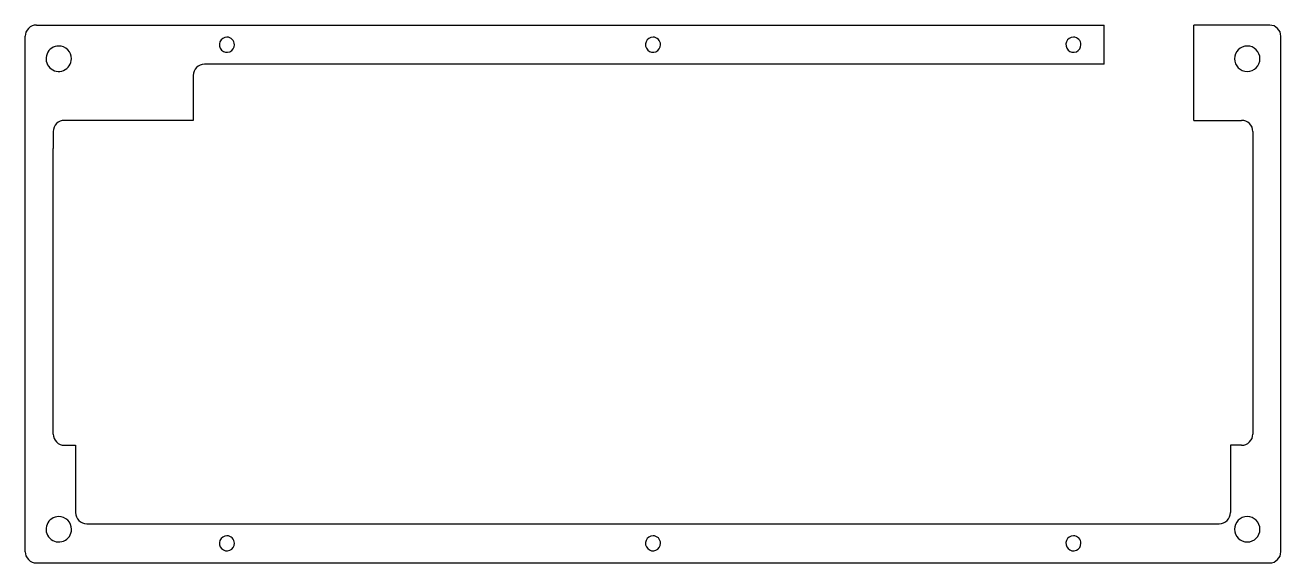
# Model space of a CAD drawing. Extents: x 0 to 267, y -113 to 1.
import ezdxf

# ---------------------------------------------------------------- set-up
doc = ezdxf.new("R2010")
doc.units = 0
doc.layers.get('0').update_dxf_attribs({"linetype": 'CONTINUOUS'})

msp = doc.modelspace()

# ---------------------------------------------------------------- linework, layer by layer
at = {"color": 7}
for points in [[(2.40538, 1.074908), (229.21976, 1.074908)], [(229.21976, -7.261372), (229.21976, 1.074908)], [(264.34288, 1.074908), (248.26976, 1.074908)], [(248.26976, -19.166352), (248.26976, 1.074908)], [(0.0254, -110.845112), (0.02286, -1.307612)], [(266.7254, -110.845112), (266.7254, -1.307612)], [(229.21976, -7.261372), (38.12286, -7.261372)], [(35.74288, -9.641352), (35.74288, -19.166352)], [(35.74288, -19.166352), (8.35914, -19.166352)], [(248.26976, -19.166352), (258.39166, -19.166352)], [(5.97916, -21.548872), (5.97916, -25.120112)], [(260.77164, -21.548872), (260.77164, -25.120112)], [(5.97916, -85.841352), (5.97916, -25.120112)], [(260.77164, -25.120112), (260.77164, -85.841352)], [(8.35914, -88.223872), (10.74166, -88.223872)], [(10.74166, -88.223872), (10.74166, -102.511372)], [(256.00914, -88.223872), (256.00914, -102.511372)], [(258.39166, -88.223872), (256.00914, -88.223872)], [(13.12164, -104.891352), (253.62916, -104.891352)], [(2.40538, -113.227632), (264.34288, -113.227632)]]:
    msp.add_lwpolyline(points, dxfattribs=at)
for points in [[(42.887646, -1.494478)], [(133.375654, -1.494478)], [(222.67291, -1.494478)], [(7.168769, -3.371058)], [(259.58292, -3.371845)], [(7.170217, -103.384396)], [(259.58292, -103.384396)], [(42.887646, -107.460509)], [(133.375654, -107.460509)], [(222.67291, -107.460509)]]:
    msp.add_lwpolyline(points, close=True, dxfattribs=at)
for points in [[(0.722453, 0.375287), (0.275882, -0.071284), (0.025001, -0.676965), (0.025001, -1.308511)], [(2.406251, 1.072739), (1.774704, 1.072739), (1.169024, 0.821858), (0.722453, 0.375287)], [(266.7254, -1.308522), (266.7254, 0.006111), (265.660052, 1.072028), (264.34542, 1.072729)], [(41.409439, -2.482184), (41.16179, -3.080062), (41.298679, -3.768251), (41.756276, -4.225847)], [(42.887646, -1.494478), (42.240507, -1.494478), (41.657089, -1.884305), (41.409439, -2.482184)], [(44.019016, -1.963107), (43.718958, -1.663048), (43.311992, -1.494478), (42.887646, -1.494478)], [(44.487645, -3.094477), (44.487645, -2.670131), (44.319074, -2.263165), (44.019016, -1.963107)], [(131.897447, -2.482184), (131.649798, -3.080062), (131.786687, -3.768251), (132.244284, -4.225847)], [(133.375654, -1.494478), (132.728515, -1.494478), (132.145097, -1.884305), (131.897447, -2.482184)], [(134.507024, -1.963107), (134.206966, -1.663048), (133.8, -1.494478), (133.375654, -1.494478)], [(134.975653, -3.094477), (134.975653, -2.670131), (134.807082, -2.263165), (134.507024, -1.963107)], [(221.194703, -2.482184), (220.947054, -3.080062), (221.083943, -3.768251), (221.54154, -4.225847)], [(222.67291, -1.494478), (222.025771, -1.494478), (221.442353, -1.884305), (221.194703, -2.482184)], [(223.80428, -1.963107), (223.504222, -1.663048), (223.097256, -1.494478), (222.67291, -1.494478)], [(224.272909, -3.094477), (224.272909, -2.670131), (224.104338, -2.263165), (223.80428, -1.963107)], [(4.674299, -5.037809), (4.256391, -6.046728), (4.487391, -7.208044), (5.259585, -7.980237)], [(7.168769, -3.371058), (6.076723, -3.371058), (5.092207, -4.02889), (4.674299, -5.037809)], [(9.077953, -4.161868), (8.571606, -3.65552), (7.884852, -3.371058), (7.168769, -3.371058)], [(9.868764, -6.071052), (9.868764, -5.354969), (9.584301, -4.668215), (9.077953, -4.161868)], [(41.756276, -4.225847), (42.213872, -4.683444), (42.90206, -4.820333), (43.499939, -4.572684)], [(43.499939, -4.572684), (44.097818, -4.325034), (44.487645, -3.741616), (44.487645, -3.094477)], [(132.244284, -4.225847), (132.70188, -4.683444), (133.390068, -4.820333), (133.987947, -4.572684)], [(133.987947, -4.572684), (134.585826, -4.325034), (134.975653, -3.741616), (134.975653, -3.094477)], [(221.54154, -4.225847), (221.999136, -4.683444), (222.687324, -4.820333), (223.285203, -4.572684)], [(223.285203, -4.572684), (223.883082, -4.325034), (224.272909, -3.741616), (224.272909, -3.094477)], [(259.58292, -3.371845), (258.091754, -3.371845), (256.882925, -4.580674), (256.882925, -6.07184)], [(261.492104, -4.162655), (260.985757, -3.656308), (260.299003, -3.371845), (259.58292, -3.371845)], [(262.282915, -6.07184), (262.282915, -5.355756), (261.998452, -4.669002), (261.492104, -4.162655)], [(5.259585, -7.980237), (6.031778, -8.75243), (7.193093, -8.98343), (8.202012, -8.565522)], [(8.202012, -8.565522), (9.210931, -8.147614), (9.868764, -7.163098), (9.868764, -6.071052)], [(38.125146, -7.261677), (36.81002, -7.261683), (35.743902, -8.327801), (35.743896, -9.642927)], [(256.882925, -6.07184), (256.882925, -7.563005), (258.091754, -8.771834), (259.58292, -8.771834)], [(259.58292, -8.771834), (261.074086, -8.771834), (262.282915, -7.563005), (262.282915, -6.07184)], [(6.677069, -19.865735), (6.230498, -20.312306), (5.979617, -20.917986), (5.979617, -21.549533)], [(8.360867, -19.168283), (7.72932, -19.168283), (7.12364, -19.419164), (6.677069, -19.865735)], [(260.076279, -19.865286), (259.629433, -19.418678), (259.023427, -19.167946), (258.39166, -19.168283)], [(260.77418, -21.549533), (260.77418, -20.917766), (260.523125, -20.311893), (260.076279, -19.865286)], [(5.979617, -85.843384), (5.979617, -86.474931), (6.230498, -87.080611), (6.677069, -87.527182)], [(6.677069, -87.527182), (7.12364, -87.973753), (7.72932, -88.224634), (8.360867, -88.224634)], [(258.39166, -88.224634), (259.023427, -88.224971), (259.629433, -87.974239), (260.076279, -87.527632)], [(260.076279, -87.527632), (260.523125, -87.081024), (260.77418, -86.475151), (260.77418, -85.843384)], [(7.170217, -103.384396), (6.078171, -103.384396), (5.093655, -104.042228), (4.675747, -105.051147)], [(9.079401, -104.175206), (8.573054, -103.668859), (7.8863, -103.384396), (7.170217, -103.384396)], [(10.742117, -102.512134), (10.742117, -103.143681), (10.992998, -103.749361), (11.439569, -104.195932)], [(255.313959, -104.196202), (255.760694, -103.749609), (256.01168, -103.143813), (256.01168, -102.512134)], [(259.58292, -103.384396), (258.091754, -103.384396), (256.882925, -104.593224), (256.882925, -106.08439)], [(261.492104, -104.175206), (260.985757, -103.668859), (260.299003, -103.384396), (259.58292, -103.384396)], [(4.675747, -105.051147), (4.257839, -106.060066), (4.488839, -107.221382), (5.261032, -107.993575)], [(8.20346, -108.57886), (9.212379, -108.160952), (9.870211, -107.176436), (9.870211, -106.08439)], [(9.870211, -106.08439), (9.870211, -105.368307), (9.585748, -104.681553), (9.079401, -104.175206)], [(11.439569, -104.195932), (11.88614, -104.642503), (12.49182, -104.893384), (13.123367, -104.893384)], [(253.629668, -104.893384), (254.261347, -104.893586), (254.867223, -104.642795), (255.313959, -104.196202)], [(256.882925, -106.08439), (256.882925, -107.575556), (258.091754, -108.784385), (259.58292, -108.784385)], [(259.58292, -108.784385), (261.074086, -108.784385), (262.282915, -107.575556), (262.282915, -106.08439)], [(262.282915, -106.08439), (262.282915, -105.368307), (261.998452, -104.681553), (261.492104, -104.175206)], [(5.261032, -107.993575), (6.033225, -108.765768), (7.194541, -108.996768), (8.20346, -108.57886)], [(41.409439, -108.448215), (41.16179, -109.046094), (41.298679, -109.734282), (41.756276, -110.191879)], [(42.887646, -107.460509), (42.240507, -107.460509), (41.657089, -107.850336), (41.409439, -108.448215)], [(44.019016, -107.929138), (43.718958, -107.62908), (43.311992, -107.460509), (42.887646, -107.460509)], [(43.499939, -110.538715), (44.097818, -110.291065), (44.487645, -109.707648), (44.487645, -109.060508)], [(44.487645, -109.060508), (44.487645, -108.636162), (44.319074, -108.229196), (44.019016, -107.929138)], [(131.897447, -108.448215), (131.649798, -109.046094), (131.786687, -109.734282), (132.244284, -110.191879)], [(133.375654, -107.460509), (132.728515, -107.460509), (132.145097, -107.850336), (131.897447, -108.448215)], [(134.507024, -107.929138), (134.206966, -107.62908), (133.8, -107.460509), (133.375654, -107.460509)], [(133.987947, -110.538715), (134.585826, -110.291065), (134.975653, -109.707648), (134.975653, -109.060508)], [(134.975653, -109.060508), (134.975653, -108.636162), (134.807082, -108.229196), (134.507024, -107.929138)], [(221.194703, -108.448215), (220.947054, -109.046094), (221.083943, -109.734282), (221.54154, -110.191879)], [(222.67291, -107.460509), (222.025771, -107.460509), (221.442353, -107.850336), (221.194703, -108.448215)], [(223.80428, -107.929138), (223.504222, -107.62908), (223.097256, -107.460509), (222.67291, -107.460509)], [(223.285203, -110.538715), (223.883082, -110.291065), (224.272909, -109.707648), (224.272909, -109.060508)], [(224.272909, -109.060508), (224.272909, -108.636162), (224.104338, -108.229196), (223.80428, -107.929138)], [(0.026476, -110.84689), (0.026476, -111.478437), (0.277357, -112.084118), (0.723928, -112.530689)], [(41.756276, -110.191879), (42.213872, -110.649475), (42.90206, -110.786364), (43.499939, -110.538715)], [(132.244284, -110.191879), (132.70188, -110.649475), (133.390068, -110.786364), (133.987947, -110.538715)], [(221.54154, -110.191879), (221.999136, -110.649475), (222.687324, -110.786364), (223.285203, -110.538715)], [(264.34542, -113.22814), (265.660052, -113.227439), (266.7254, -112.161523), (266.7254, -110.84689)], [(0.723928, -112.530689), (1.1705, -112.97726), (1.77618, -113.228141), (2.407727, -113.22814)]]:
    msp.add_open_spline(points, degree=3, dxfattribs=at)

doc.saveas('drawing.dxf')
